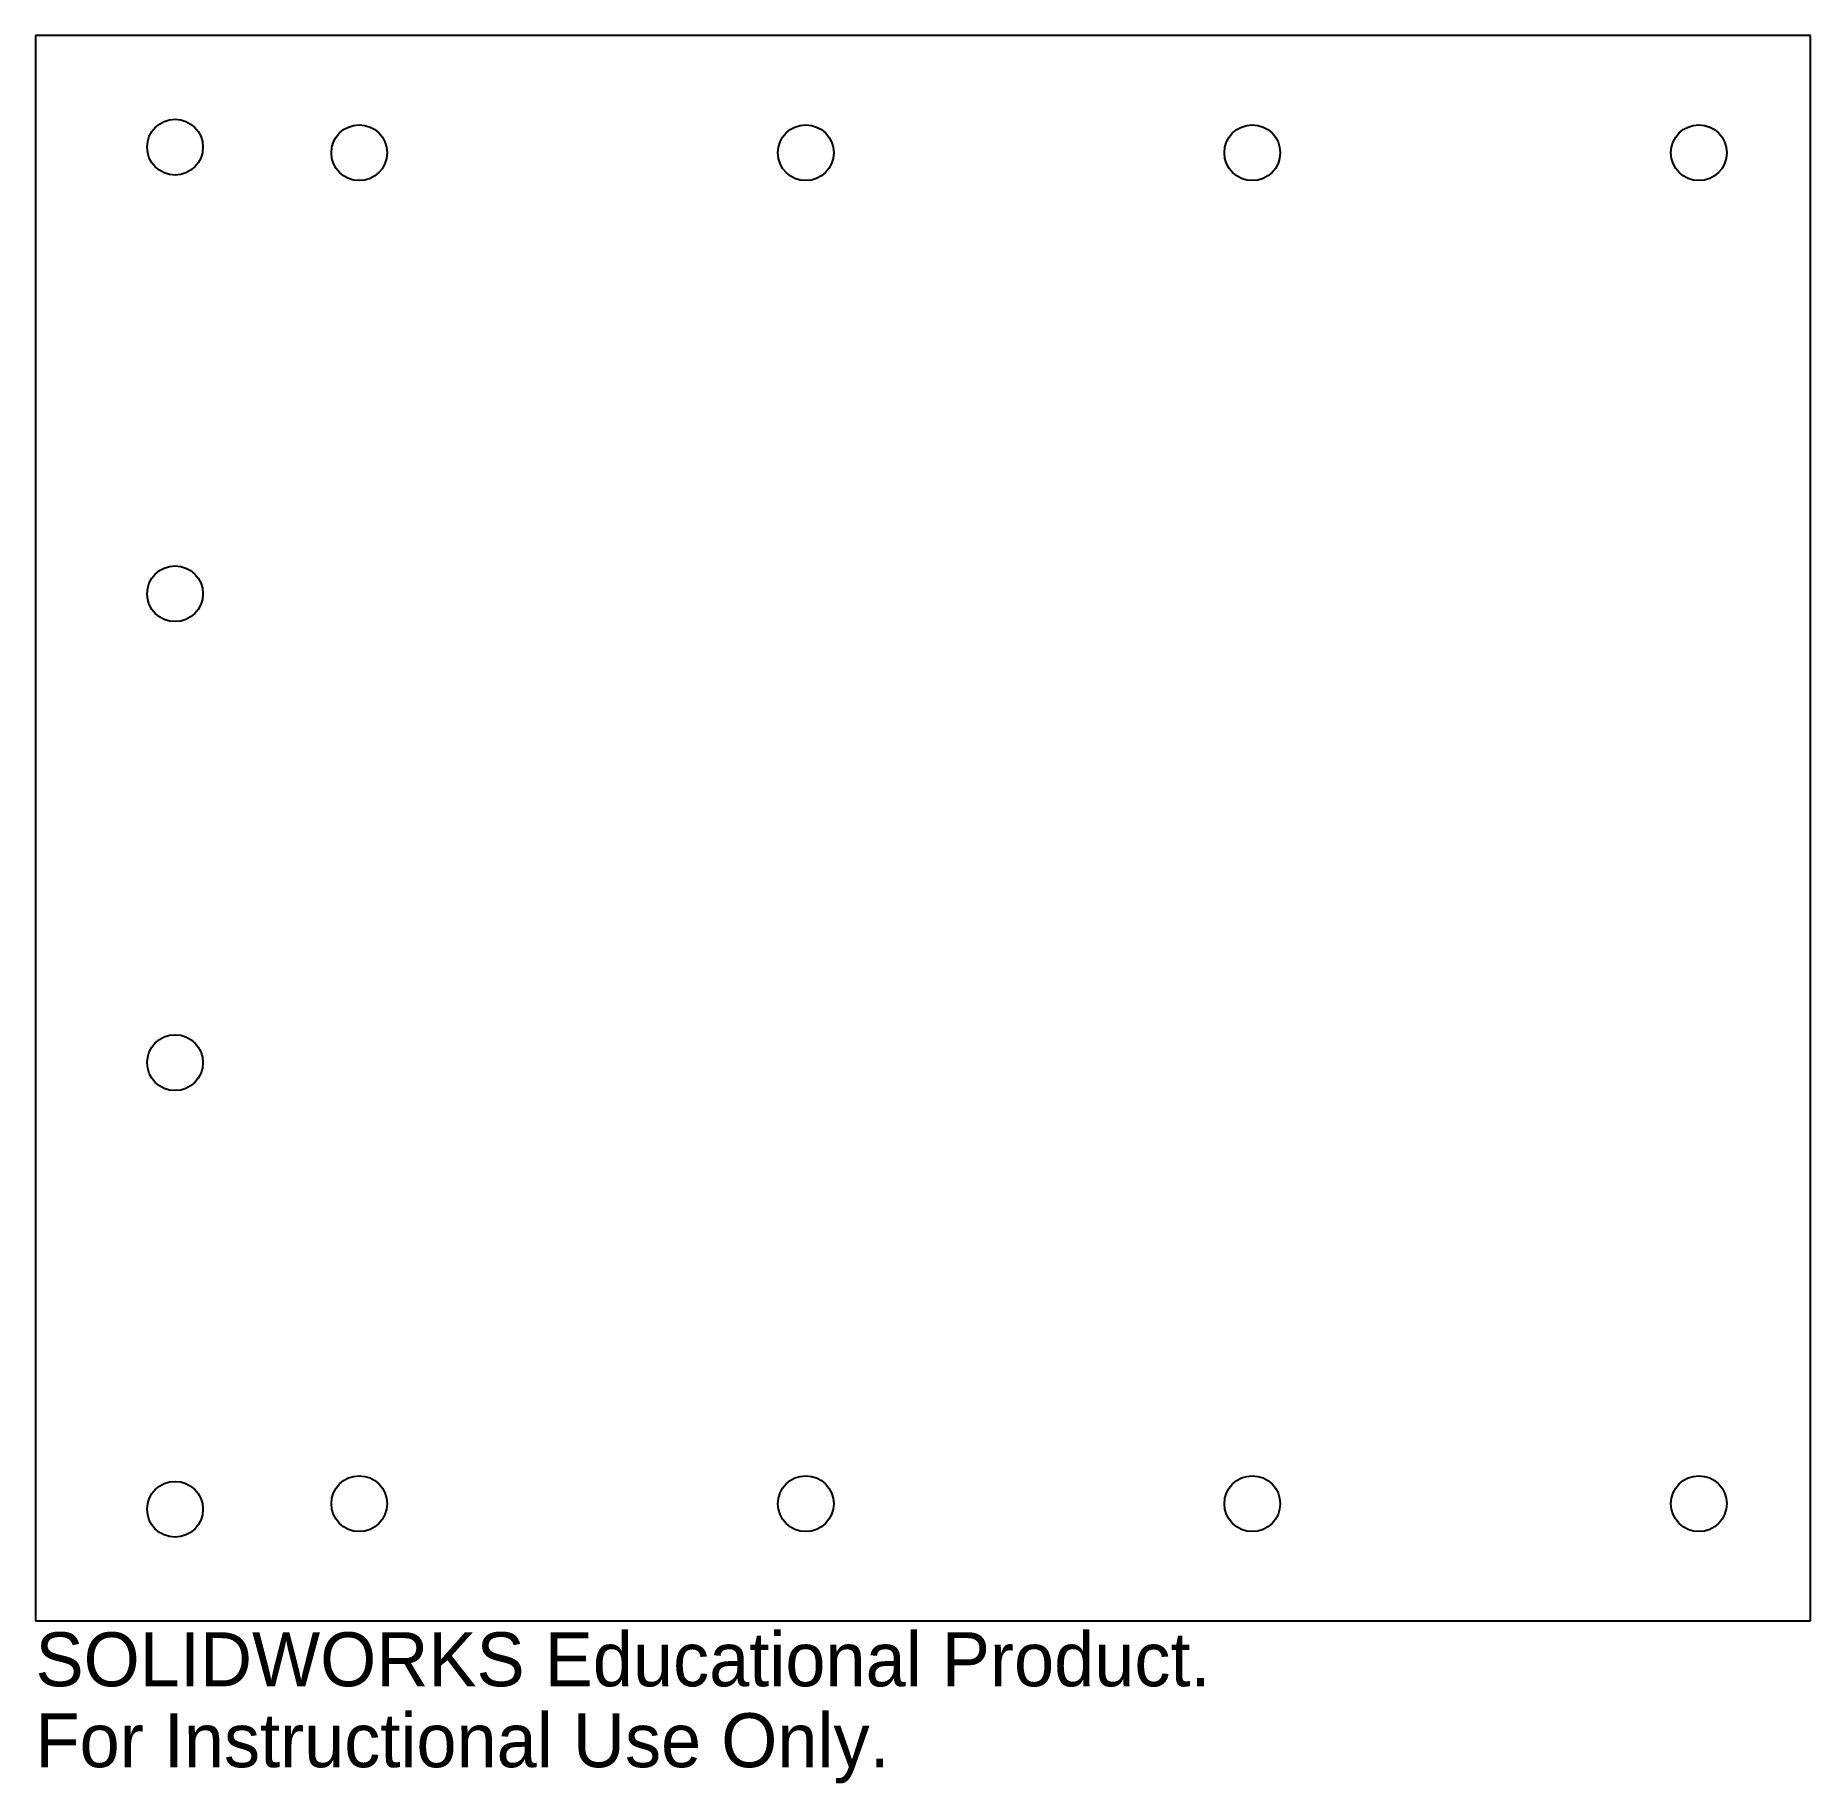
# Model space of a CAD drawing. Header units: millimetres. Extents: x -80 to 80, y -86 to 71.
import ezdxf

# ---------------------------------------------------------------- set-up
doc = ezdxf.new("R2010")
doc.units = ezdxf.units.MM
doc.linetypes.add('SLD-Solid', pattern=[0])
doc.styles.add('SLDTEXTSTYLE0', font='Arail.ttf')

msp = doc.modelspace()

# ---------------------------------------------------------------- linework, layer by layer
at = {"color": 7, "linetype": 'SLD-Solid', "lineweight": 25}
for p, q in [((-79.5, 71), (-79.5, -71)), ((79.5, 71), (-79.5, 71)), ((79.5, -71), (79.5, 71)), ((-79.5, -71), (79.5, -71))]:
    msp.add_line(p, q, dxfattribs=at)
for centre in [(-67, 61), (-50.5, 60.5), (-10.5, 60.5), (29.5, 60.5), (69.5, 60.5), (-67, 21), (-67, -21), (-67, -61), (-50.5, -60.5), (-10.5, -60.5), (29.5, -60.5), (69.5, -60.5)]:
    msp.add_circle(centre, 2.5, dxfattribs=at)
at = {"color": 7, "linetype": 'SLD-Solid'}
msp.add_circle((69.5, -60.5), 2.5, dxfattribs=at)

# ---------------------------------------------------------------- texts
at = {"color": 7, "linetype": 'Continuous', "char_height": 4.8336, "attachment_point": 1, "style": 'SLDTEXTSTYLE0'}
for s, insert in [('SOLIDWORKS Educational Product.', (-79.5, -72.02)), ('For Instructional Use Only.', (-79.5, -79.27))]:
    msp.add_mtext(s, dxfattribs=dict(at, insert=insert))

doc.saveas('drawing.dxf')
